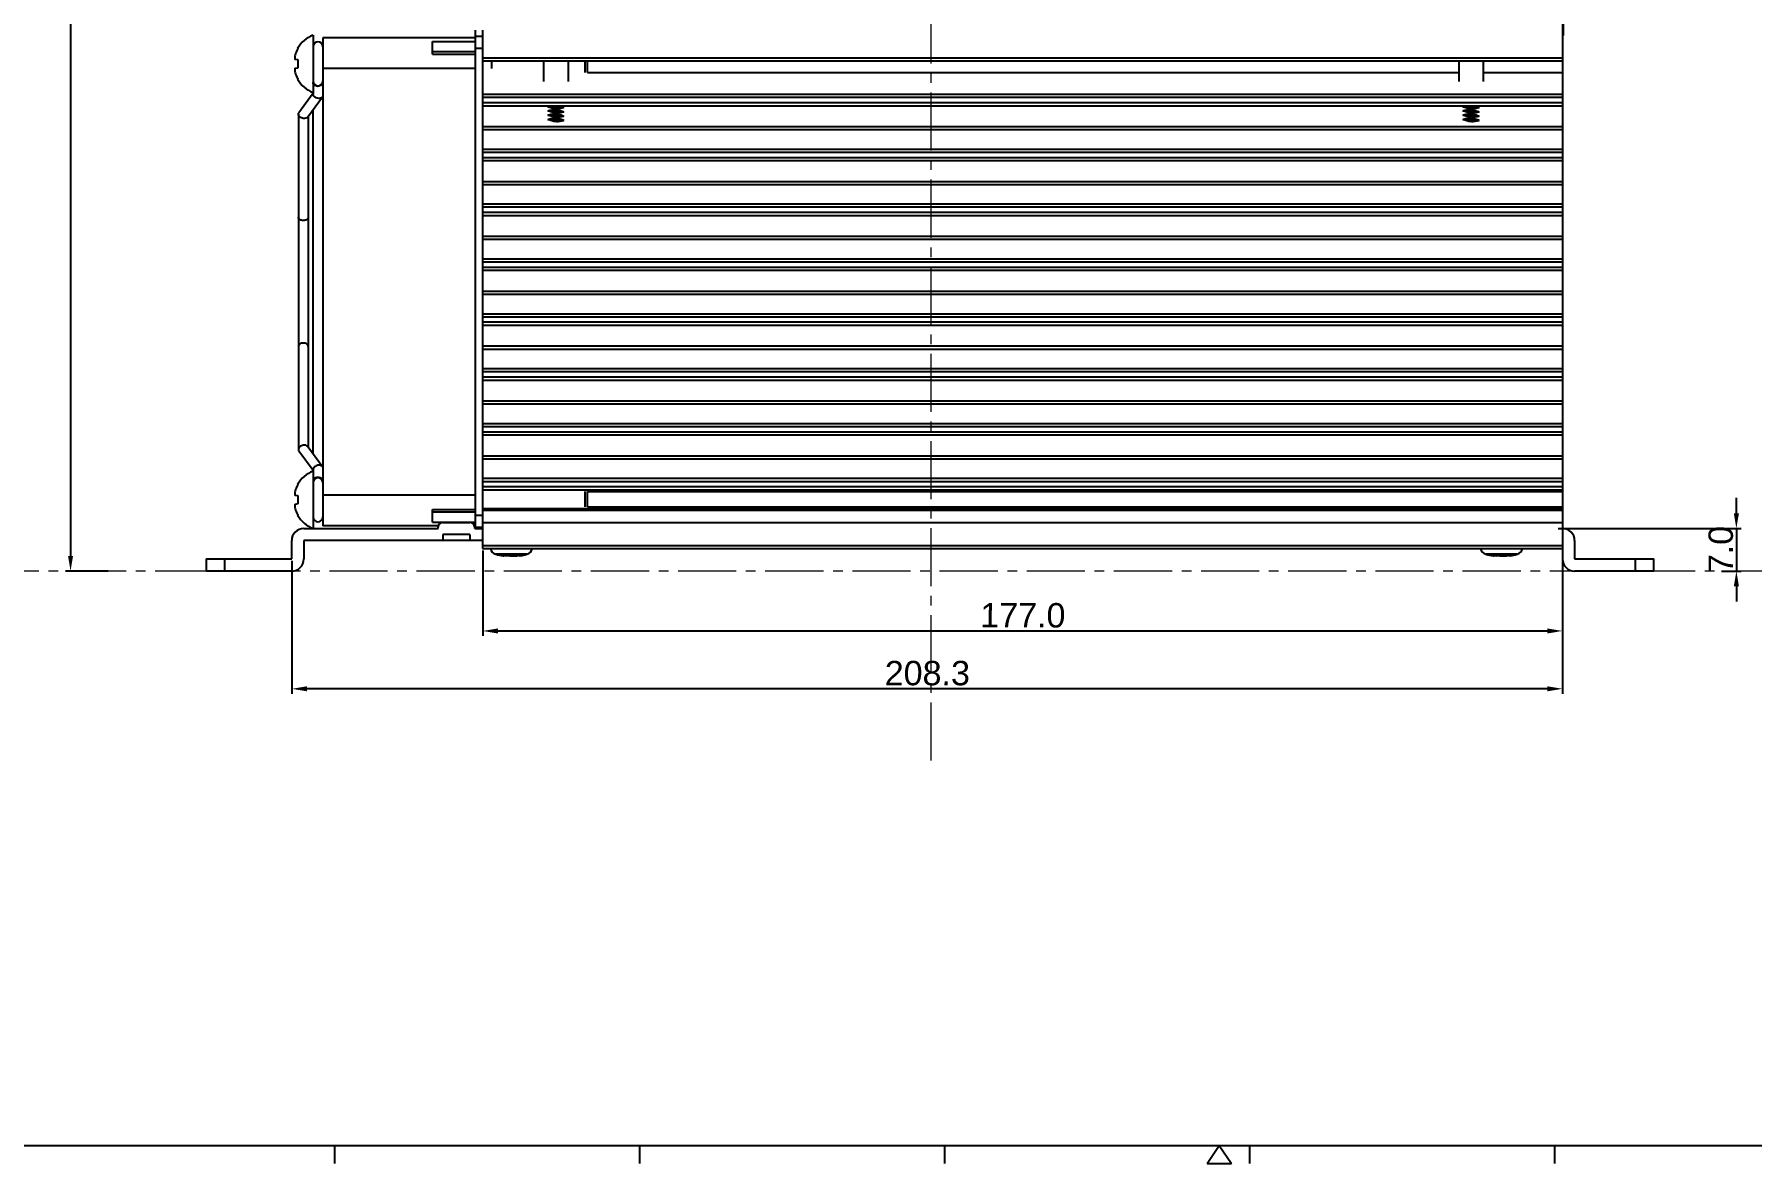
# Model space of a CAD drawing. Header units: millimetres. Extents: x -1493 to -686, y 1310 to 1867.
# Drawn here: x -1288.3 to -1006.8, y 1310.4 to 1495.6 of the extents above; entities that cross this region are included whole.
import ezdxf

# ---------------------------------------------------------------- set-up
doc = ezdxf.new("R2010")
doc.units = ezdxf.units.MM
doc.header["$PDMODE"] = 3
doc.header["$PDSIZE"] = 1.5
doc.linetypes.add('CENTER', pattern=[17.8, 10.75, -2.35, 2.35, -2.35])
doc.linetypes.add('CENTER2', pattern=[28.575, 19.05, -3.175, 3.175, -3.175])
doc.layers.get('0').update_dxf_attribs({"linetype": 'CONTINUOUS'})
doc.layers.get('Defpoints').update_dxf_attribs({"linetype": 'CONTINUOUS'})
doc.layers.add('3', color=112, linetype='CENTER', lineweight=15)
doc.layers.add('Dim', color=1, linetype='CONTINUOUS')
doc.styles.add('OMI-1', font='arial.ttf', dxfattribs={"oblique": 1})
doc.dimstyles.new('1', dxfattribs={"dimtxt": 4, "dimasz": 2.5, "dimexe": 0.8, "dimexo": 0.3, "dimgap": 0.5, "dimtad": 1, "dimtoh": 1, "dimdec": 1, "dimzin": 0, "dimdsep": 46, "dimtxsty": 'OMI-1', "dimcen": 0, "dimclrd": 256, "dimclre": 256, "dimclrt": 256, "dimadec": 0, "dimazin": 0, "dimtfac": 0.8, "dimtdec": 1, "dimtix": 1, "dimtmove": 0, "dimatfit": 3, "dimfxl": 1, "dimtolj": 1, "dimtzin": 0, "dimarcsym": 0})

# ---------------------------------------------------------------- blocks, each defined once
blk = doc.blocks.new('*D30')
at = {"layer": 'Defpoints', "color": 0, "transparency": 16777216}
for p in [(-1037.78, 1411.25), (-1246.06, 1409.55), (-1246.06, 1388.25)]:
    blk.add_point(p, dxfattribs=at)
at = {"layer": 'Dim', "lineweight": -2, "transparency": 16777216}
for p, q in [((-1037.78, 1410.95), (-1037.78, 1387.45)), ((-1246.06, 1409.25), (-1246.06, 1387.45)), ((-1040.28, 1388.25), (-1243.56, 1388.25))]:
    blk.add_line(p, q, dxfattribs=at)
at = {"layer": 'Dim', "transparency": 16777216}
for points in [[(-1243.56, 1388.67), (-1243.56, 1387.83), (-1246.06, 1388.25)], [(-1040.28, 1387.83), (-1040.28, 1388.67), (-1037.78, 1388.25)]]:
    blk.add_solid(points, dxfattribs=at)
at = {"layer": 'Dim', "transparency": 16777216, "insert": (-1141.92, 1390.8), "char_height": 4, "attachment_point": 5, "style": 'OMI-1'}
blk.add_mtext('\\A1;208.3', dxfattribs=at)
blk = doc.blocks.new('*D36')
at = {"layer": 'Defpoints', "color": 0, "transparency": 16777216}
for p in [(-1230.79, 1609.25), (-1282.33, 1407.55), (-1275.85, 1407.55)]:
    blk.add_point(p, dxfattribs=at)
at = {"layer": 'Dim', "lineweight": -2, "transparency": 16777216}
for p, q in [((-1231.09, 1609.25), (-1283.13, 1609.25)), ((-1282.33, 1606.75), (-1282.33, 1410.05)), ((-1276.15, 1407.55), (-1283.13, 1407.55))]:
    blk.add_line(p, q, dxfattribs=at)
at = {"layer": 'Dim', "transparency": 16777216}
for points in [[(-1281.91, 1606.75), (-1282.74, 1606.75), (-1282.33, 1609.25)], [(-1282.74, 1410.05), (-1281.91, 1410.05), (-1282.33, 1407.55)]]:
    blk.add_solid(points, dxfattribs=at)
at = {"layer": 'Dim', "transparency": 16777216, "insert": (-1284.87, 1508.4), "char_height": 4, "attachment_point": 5, "rotation": 90, "style": 'OMI-1'}
blk.add_mtext('\\A1;201.7', dxfattribs=at)
blk = doc.blocks.new('*D43')
at = {"layer": 'Defpoints', "color": 0, "transparency": 16777216}
for p in [(-1214.76, 1411.25), (-1037.78, 1411.25), (-1037.78, 1397.74)]:
    blk.add_point(p, dxfattribs=at)
at = {"layer": 'Dim', "lineweight": -2, "transparency": 16777216}
for p, q in [((-1214.76, 1410.95), (-1214.76, 1396.94)), ((-1037.78, 1410.95), (-1037.78, 1396.94)), ((-1212.26, 1397.74), (-1040.28, 1397.74))]:
    blk.add_line(p, q, dxfattribs=at)
at = {"layer": 'Dim', "transparency": 16777216}
for points in [[(-1212.26, 1398.15), (-1212.26, 1397.32), (-1214.76, 1397.74)], [(-1040.28, 1397.32), (-1040.28, 1398.15), (-1037.78, 1397.74)]]:
    blk.add_solid(points, dxfattribs=at)
at = {"layer": 'Dim', "transparency": 16777216, "insert": (-1126.27, 1400.28), "char_height": 4, "attachment_point": 5, "style": 'OMI-1'}
blk.add_mtext('\\A1;177.0', dxfattribs=at)
blk = doc.blocks.new('*D44')
at = {"layer": 'Defpoints', "color": 0, "transparency": 16777216}
for p in [(-1038.76, 1414.55), (-1012.01, 1407.55), (-1009.27, 1407.55)]:
    blk.add_point(p, dxfattribs=at)
at = {"layer": 'Dim', "lineweight": -2, "transparency": 16777216}
for p, q in [((-1009.27, 1417.05), (-1009.27, 1419.55)), ((-1038.46, 1414.55), (-1008.47, 1414.55)), ((-1009.27, 1414.55), (-1009.27, 1407.55)), ((-1011.71, 1407.55), (-1008.47, 1407.55)), ((-1009.27, 1405.05), (-1009.27, 1402.55))]:
    blk.add_line(p, q, dxfattribs=at)
at = {"layer": 'Dim', "transparency": 16777216}
for points in [[(-1009.69, 1417.05), (-1008.85, 1417.05), (-1009.27, 1414.55)], [(-1008.85, 1405.05), (-1009.69, 1405.05), (-1009.27, 1407.55)]]:
    blk.add_solid(points, dxfattribs=at)
at = {"layer": 'Dim', "transparency": 16777216, "insert": (-1011.81, 1411.05), "char_height": 4, "attachment_point": 5, "rotation": 90, "style": 'OMI-1'}
blk.add_mtext('\\A1;7.0', dxfattribs=at)

msp = doc.modelspace()

# ---------------------------------------------------------------- linework, layer by layer
at = {"color": 7, "linetype": 'Continuous'}
for p, q in [((-1037.78, 1580.25), (-1037.78, 1491.25)), ((-1037.68, 1500), (-1037.68, 1495.4)), ((-1242.58, 1495.45), (-1242.58, 1485.79)), ((-1215.98, 1495), (-1240.98, 1495)), ((-1240.98, 1495), (-1240.98, 1415)), ((-1215.98, 1496.25), (-1215.98, 1414.75)), ((-1214.78, 1495.25), (-1215.98, 1495.25)), ((-1214.78, 1496.25), (-1214.78, 1411.25)), ((-1037.78, 1495.4), (-1037.68, 1495.4)), ((-1245.1, 1493.27), (-1245.1, 1493.17)), ((-1222.98, 1494.43), (-1215.98, 1494.43)), ((-1222.98, 1492.32), (-1222.98, 1494.43)), ((-1222.98, 1492.75), (-1215.98, 1492.75)), ((-1222.98, 1492.32), (-1215.98, 1492.32)), ((-1214.78, 1493.25), (-1215.98, 1493.25)), ((-1245.52, 1491.5), (-1245.1, 1491.43)), ((-1245.1, 1490.06), (-1245.52, 1489.99)), ((-1245.1, 1491.43), (-1245.1, 1490.06)), ((-1215.98, 1490), (-1240.98, 1490)), ((-1214.78, 1491.75), (-1037.78, 1491.75)), ((-1214.78, 1491.25), (-1037.78, 1491.25)), ((-1213.28, 1490), (-1213.28, 1491.25)), ((-1204.78, 1491.25), (-1204.78, 1487.85)), ((-1200.78, 1491.25), (-1200.78, 1487.85)), ((-1197.98, 1489.33), (-1197.98, 1491.25)), ((-1197.58, 1489.33), (-1197.58, 1491.25)), ((-1197.58, 1489.33), (-1054.78, 1489.33)), ((-1197.58, 1489.3), (-1054.78, 1489.3)), ((-1054.78, 1491.25), (-1054.78, 1487.85)), ((-1050.78, 1491.25), (-1050.78, 1487.85)), ((-1050.78, 1489.33), (-1037.78, 1489.33)), ((-1050.78, 1489.3), (-1037.78, 1489.3)), ((-1037.78, 1491.24), (-1037.78, 1420.88)), ((-1245.1, 1488.32), (-1245.1, 1488.23)), ((-1242.58, 1485.92), (-1244.9, 1482.73)), ((-1241.05, 1485.3), (-1243.45, 1482)), ((-1214.78, 1485.77), (-1037.78, 1485.77)), ((-1214.78, 1485.27), (-1037.78, 1485.27)), ((-1214.78, 1484.41), (-1037.78, 1484.41)), ((-1214.78, 1483.88), (-1037.78, 1483.88)), ((-1244.98, 1482.5), (-1244.98, 1427.49)), ((-1243.38, 1482.1), (-1243.38, 1427.89)), ((-1242.58, 1426.79), (-1242.58, 1483.2)), ((-1214.78, 1480.47), (-1037.78, 1480.47)), ((-1214.78, 1479.97), (-1037.78, 1479.97)), ((-1214.78, 1476.77), (-1037.78, 1476.77)), ((-1214.78, 1476.27), (-1037.78, 1476.27)), ((-1214.78, 1475.41), (-1037.78, 1475.41)), ((-1214.78, 1474.88), (-1037.78, 1474.88)), ((-1214.78, 1471.47), (-1037.78, 1471.47)), ((-1214.78, 1470.97), (-1037.78, 1470.97)), ((-1214.78, 1467.77), (-1037.78, 1467.77)), ((-1214.78, 1467.27), (-1037.78, 1467.27)), ((-1214.78, 1466.41), (-1037.78, 1466.41)), ((-1214.78, 1465.88), (-1037.78, 1465.88)), ((-1214.78, 1462.47), (-1037.78, 1462.47)), ((-1214.78, 1461.97), (-1037.78, 1461.97)), ((-1214.78, 1458.77), (-1037.78, 1458.77)), ((-1214.78, 1458.27), (-1037.78, 1458.27)), ((-1214.78, 1457.41), (-1037.78, 1457.41)), ((-1214.78, 1456.88), (-1037.78, 1456.88)), ((-1214.78, 1453.47), (-1037.78, 1453.47)), ((-1214.78, 1452.97), (-1037.78, 1452.97)), ((-1214.78, 1449.77), (-1037.78, 1449.77)), ((-1214.78, 1449.27), (-1037.78, 1449.27)), ((-1214.78, 1448.41), (-1037.78, 1448.41)), ((-1214.78, 1447.88), (-1037.78, 1447.88)), ((-1214.78, 1444.47), (-1037.78, 1444.47)), ((-1214.78, 1443.97), (-1037.78, 1443.97)), ((-1214.78, 1440.77), (-1037.78, 1440.77)), ((-1214.78, 1440.27), (-1037.78, 1440.27)), ((-1214.78, 1439.41), (-1037.78, 1439.41)), ((-1214.78, 1438.88), (-1037.78, 1438.88)), ((-1214.78, 1435.47), (-1037.78, 1435.47)), ((-1214.78, 1434.97), (-1037.78, 1434.97)), ((-1214.78, 1431.77), (-1037.78, 1431.77)), ((-1214.78, 1431.27), (-1037.78, 1431.27)), ((-1214.78, 1430.41), (-1037.78, 1430.41)), ((-1244.9, 1427.27), (-1242.58, 1424.08)), ((-1243.45, 1427.99), (-1241.05, 1424.7)), ((-1214.78, 1429.88), (-1037.78, 1429.88)), ((-1214.78, 1426.47), (-1037.78, 1426.47)), ((-1214.78, 1425.97), (-1037.78, 1425.97)), ((-1245.1, 1421.77), (-1245.1, 1421.67)), ((-1242.58, 1424.2), (-1242.58, 1414.55)), ((-1214.78, 1422.77), (-1037.78, 1422.77)), ((-1214.78, 1422.27), (-1037.78, 1422.27)), ((-1245.52, 1420), (-1245.1, 1419.93)), ((-1245.1, 1419.93), (-1245.1, 1418.56)), ((-1215.98, 1420), (-1240.98, 1420)), ((-1214.78, 1421.41), (-1037.78, 1421.41)), ((-1214.78, 1420.88), (-1037.78, 1420.88)), ((-1197.98, 1418.09), (-1197.98, 1420.62)), ((-1197.58, 1420.62), (-1037.78, 1420.62)), ((-1197.58, 1418.09), (-1197.58, 1420.62)), ((-1037.78, 1420.88), (-1037.78, 1420.62)), ((-1037.78, 1420.62), (-1037.78, 1409.55)), ((-1245.1, 1418.56), (-1245.52, 1418.49)), ((-1245.1, 1416.82), (-1245.1, 1416.73)), ((-1222.98, 1417.68), (-1215.98, 1417.68)), ((-1222.98, 1415.57), (-1222.98, 1417.68)), ((-1222.98, 1417.25), (-1215.98, 1417.25)), ((-1215.98, 1416.75), (-1214.78, 1416.75)), ((-1214.78, 1417.83), (-1037.78, 1417.83)), ((-1214.78, 1417.55), (-1037.78, 1417.55)), ((-1197.58, 1418.09), (-1037.78, 1418.09)), ((-1244.08, 1414.55), (-1222.08, 1414.55)), ((-1222.04, 1415), (-1240.98, 1415)), ((-1222.98, 1415.57), (-1215.98, 1415.57)), ((-1222.08, 1414.55), (-1222.08, 1414.75)), ((-1221.28, 1415.55), (-1216.88, 1415.55)), ((-1216.88, 1413.55), (-1221.28, 1413.55)), ((-1221.28, 1413.55), (-1221.28, 1412.55)), ((-1216.88, 1413.55), (-1216.88, 1412.55)), ((-1215.98, 1415), (-1216.12, 1415)), ((-1216.08, 1414.55), (-1216.08, 1414.75)), ((-1216.08, 1414.55), (-1214.78, 1414.55)), ((-1215.98, 1414.75), (-1214.78, 1414.75)), ((-1214.78, 1415.55), (-1037.78, 1415.55)), ((-1246.08, 1409.55), (-1246.08, 1412.55)), ((-1214.78, 1412.55), (-1244.08, 1412.55)), ((-1244.08, 1412.55), (-1244.08, 1409.55)), ((-1214.78, 1411.75), (-1037.78, 1411.75)), ((-1214.78, 1411.25), (-1037.78, 1411.25)), ((-1207.52, 1410.31), (-1212.63, 1410.31)), ((-1045.23, 1410.31), (-1050.33, 1410.31)), ((-1035.78, 1412.55), (-1035.78, 1409.55)), ((-1260.08, 1409.55), (-1246.08, 1409.55)), ((-1260.08, 1409.55), (-1260.08, 1407.55)), ((-1246.08, 1407.55), (-1260.08, 1407.55)), ((-1257.08, 1409.55), (-1257.08, 1407.55)), ((-1211.91, 1410.29), (-1210.84, 1410.29)), ((-1211.38, 1410.29), (-1211.41, 1410.08)), ((-1211.3, 1410.04), (-1211.25, 1410.29)), ((-1210.92, 1410.29), (-1210.9, 1410.08)), ((-1208.85, 1410.04), (-1208.88, 1410.16)), ((-1208.85, 1410.04), (-1208.88, 1410.16)), ((-1208.54, 1410.25), (-1208.52, 1410.08)), ((-1208.41, 1410.29), (-1207.72, 1410.29)), ((-1049.61, 1410.29), (-1048.54, 1410.29)), ((-1049.08, 1410.29), (-1049.11, 1410.08)), ((-1049, 1410.04), (-1048.95, 1410.29)), ((-1048.62, 1410.29), (-1048.6, 1410.08)), ((-1046.56, 1410.04), (-1046.58, 1410.16)), ((-1046.24, 1410.25), (-1046.22, 1410.08)), ((-1046.11, 1410.29), (-1045.42, 1410.29)), ((-1035.78, 1409.55), (-1022.78, 1409.55)), ((-1022.78, 1407.55), (-1035.78, 1407.55)), ((-1025.78, 1407.55), (-1025.78, 1409.55)), ((-1022.78, 1407.55), (-1022.78, 1409.55))]:
    msp.add_line(p, q, dxfattribs=at)
for p, q in [((-1489.03, 1313.38), (-689.03, 1313.38)), ((-1239.03, 1310.38), (-1239.03, 1313.38)), ((-1189.03, 1310.38), (-1189.03, 1313.38)), ((-1139.03, 1310.38), (-1139.03, 1313.38)), ((-1096.03, 1310.38), (-1094.03, 1313.38)), ((-1094.03, 1313.38), (-1092.03, 1310.38)), ((-1089.03, 1310.38), (-1089.03, 1313.38)), ((-1039.03, 1310.38), (-1039.03, 1313.38)), ((-1096.03, 1310.38), (-1092.03, 1310.38))]:
    msp.add_line(p, q)
for centre, radius, start, end in [((-1240.73, 1490.75), 5.05, 111.5019, 150.0855), ((-1240.62, 1490.75), 5.1, 151.6885, 163.9775), ((-1241.78, 1493.55), 0.8, 0, 180), ((-1240.62, 1490.74), 5.1, 196.0225, 208.3115), ((-1240.73, 1490.75), 5.05, 209.9145, 248.4981), ((-1241.78, 1487.95), 0.8, 180, 0), ((-1241.78, 1488.17), 1.08, 255.6684, 262.9658), ((-1241.78, 1488.22), 1.12, 262.9137, 269.9923), ((-1201.43, 1487.93), 0.699, 35.7168, 38.0006), ((-1051.43, 1487.93), 0.699, 35.7168, 38.0006), ((-1240.62, 1419.25), 5.1, 151.6885, 163.9775), ((-1240.73, 1419.25), 5.05, 111.5019, 150.0855), ((-1241.78, 1422.05), 0.8, 0, 180), ((-1241.78, 1421.82), 1.08, 97.0342, 104.3316), ((-1241.78, 1421.78), 1.12, 90.0077, 97.0863), ((-1240.62, 1419.24), 5.1, 196.0225, 208.3115), ((-1240.73, 1419.25), 5.05, 209.9145, 248.4981), ((-1241.78, 1416.45), 0.8, 180, 0), ((-1244.08, 1412.55), 2, 90, 180), ((-1221.28, 1414.75), 0.8, 90, 180), ((-1216.88, 1414.75), 0.8, 0, 90), ((-1037.78, 1412.55), 2, 0, 90), ((-1212.26, 1411.57), 1.31, 194.2511, 253.9084), ((-1212.26, 1411.57), 1.31, 194.2511, 253.9084), ((-1210.08, 1419.15), 9.2, 253.9084, 261.5478), ((-1210.07, 1419.15), 9.2, 253.9084, 261.5478), ((-1210.07, 1419.15), 9.2, 278.4522, 286.0916), ((-1207.89, 1411.57), 1.31, 286.0916, 345.7489), ((-1049.96, 1411.57), 1.31, 194.2511, 253.9084), ((-1047.78, 1419.15), 9.2, 253.9084, 261.5478), ((-1047.78, 1419.15), 9.2, 278.4522, 286.0916), ((-1045.59, 1411.57), 1.31, 286.0916, 345.7489), ((-1246.08, 1409.55), 2, 270, 0), ((-1209.65, 1417.03), 7.06, 256.6684, 259.7867), ((-1210.52, 1417.12), 7.15, 280.2259, 287.1432), ((-1209.67, 1416.25), 6.28, 280.5579, 288.094), ((-1047.35, 1417.03), 7.06, 256.6684, 259.7867), ((-1048.22, 1417.12), 7.15, 280.2259, 287.1432), ((-1047.37, 1416.25), 6.28, 280.5579, 288.094), ((-1035.78, 1409.55), 2, 180, 270)]:
    msp.add_arc(centre, radius, start, end, dxfattribs=at)
for points, knots in [([(-1245.52, 1492.16), (-1245.54, 1492.08), (-1245.57, 1491.96), (-1245.59, 1491.81), (-1245.59, 1491.71), (-1245.59, 1491.63), (-1245.58, 1491.57), (-1245.55, 1491.52), (-1245.53, 1491.51), (-1245.52, 1491.5)], [0, 0, 0, 0, 0.361416, 0.524671, 0.668214, 0.787316, 0.879666, 0.947247, 1, 1, 1, 1]), ([(-1245.52, 1489.99), (-1245.53, 1489.99), (-1245.55, 1489.97), (-1245.58, 1489.93), (-1245.59, 1489.87), (-1245.59, 1489.78), (-1245.59, 1489.68), (-1245.57, 1489.53), (-1245.54, 1489.41), (-1245.52, 1489.33)], [0, 0, 0, 0, 0.05272, 0.12024, 0.21252, 0.33157, 0.475116, 0.638432, 1, 1, 1, 1]), ([(-1242.05, 1487.13), (-1242.12, 1487.15), (-1242.26, 1487.2), (-1242.43, 1487.32), (-1242.55, 1487.48), (-1242.58, 1487.6), (-1242.58, 1487.66)], [0, 0, 0, 0, 0.286014, 0.547404, 0.782531, 1, 1, 1, 1]), ([(-1240.98, 1487.66), (-1240.98, 1487.6), (-1241, 1487.48), (-1241.12, 1487.32), (-1241.29, 1487.2), (-1241.43, 1487.15), (-1241.5, 1487.13)], [0, 0, 0, 0, 0.217469, 0.452596, 0.713986, 1, 1, 1, 1]), ([(-1241.78, 1485.09), (-1241.88, 1485.11), (-1242.08, 1485.17), (-1242.34, 1485.33), (-1242.52, 1485.54), (-1242.58, 1485.71), (-1242.58, 1485.79)], [0, 0, 0, 0, 0.277981, 0.547755, 0.790854, 1, 1, 1, 1]), ([(-1241.05, 1485.3), (-1241.12, 1485.2), (-1241.37, 1485.06), (-1241.64, 1485.07), (-1241.78, 1485.09)], [0, 0, 0, 0, 0.451221, 1, 1, 1, 1]), ([(-1201.45, 1483.57), (-1201.67, 1483.49), (-1202.11, 1483.37), (-1202.8, 1483.33), (-1203.47, 1483.48), (-1203.89, 1483.64), (-1204.1, 1483.73)], [0, 0, 0, 0, 0.250085, 0.499836, 0.749779, 1, 1, 1, 1]), ([(-1204.1, 1483.73), (-1203.89, 1483.71), (-1203.01, 1483.66), (-1202.13, 1483.62), (-1201.45, 1483.57)], [0, 0, 0, 0, 0.23283, 1, 1, 1, 1]), ([(-1051.45, 1483.57), (-1051.67, 1483.49), (-1052.11, 1483.37), (-1052.8, 1483.33), (-1053.47, 1483.48), (-1053.89, 1483.64), (-1054.1, 1483.73)], [0, 0, 0, 0, 0.250085, 0.499836, 0.749779, 1, 1, 1, 1]), ([(-1054.1, 1483.73), (-1053.89, 1483.71), (-1053.01, 1483.66), (-1052.13, 1483.62), (-1051.45, 1483.57)], [0, 0, 0, 0, 0.23283, 1, 1, 1, 1]), ([(-1244.98, 1482.5), (-1244.98, 1482.52), (-1244.97, 1482.6), (-1244.94, 1482.68), (-1244.9, 1482.73)], [0, 0, 0, 0, 0.253725, 1, 1, 1, 1]), ([(-1244.18, 1481.8), (-1244.28, 1481.82), (-1244.48, 1481.88), (-1244.74, 1482.04), (-1244.92, 1482.25), (-1244.98, 1482.42), (-1244.98, 1482.5)], [0, 0, 0, 0, 0.277981, 0.547755, 0.790854, 1, 1, 1, 1]), ([(-1243.45, 1482), (-1243.52, 1481.91), (-1243.77, 1481.77), (-1244.04, 1481.78), (-1244.18, 1481.8)], [0, 0, 0, 0, 0.451221, 1, 1, 1, 1]), ([(-1204.1, 1483.03), (-1203.88, 1483.1), (-1203.45, 1483.23), (-1202.76, 1483.27), (-1202.09, 1483.12), (-1201.66, 1482.96), (-1201.45, 1482.87)], [0, 0, 0, 0, 0.250092, 0.499907, 0.749843, 1, 1, 1, 1]), ([(-1201.45, 1482.87), (-1201.67, 1482.79), (-1202.11, 1482.67), (-1202.8, 1482.63), (-1203.47, 1482.78), (-1203.89, 1482.94), (-1204.1, 1483.03)], [0, 0, 0, 0, 0.250091, 0.499882, 0.749821, 1, 1, 1, 1]), ([(-1204.1, 1483.03), (-1203.89, 1483.01), (-1203.01, 1482.96), (-1202.13, 1482.92), (-1201.45, 1482.87)], [0, 0, 0, 0, 0.23283, 1, 1, 1, 1]), ([(-1204.1, 1482.33), (-1203.88, 1482.4), (-1203.45, 1482.53), (-1202.76, 1482.57), (-1202.09, 1482.42), (-1201.66, 1482.26), (-1201.45, 1482.17)], [0, 0, 0, 0, 0.250088, 0.499829, 0.749769, 1, 1, 1, 1]), ([(-1201.45, 1482.17), (-1201.67, 1482.09), (-1202.11, 1481.97), (-1202.8, 1481.93), (-1203.47, 1482.08), (-1203.89, 1482.24), (-1204.1, 1482.33)], [0, 0, 0, 0, 0.250111, 0.499891, 0.749801, 1, 1, 1, 1]), ([(-1204.1, 1482.33), (-1203.89, 1482.31), (-1203.01, 1482.26), (-1202.13, 1482.22), (-1201.45, 1482.17)], [0, 0, 0, 0, 0.23283, 1, 1, 1, 1]), ([(-1204.1, 1481.63), (-1203.88, 1481.7), (-1203.45, 1481.83), (-1202.76, 1481.87), (-1202.09, 1481.72), (-1201.66, 1481.56), (-1201.45, 1481.47)], [0, 0, 0, 0, 0.250115, 0.499885, 0.749793, 1, 1, 1, 1]), ([(-1201.45, 1481.47), (-1201.67, 1481.39), (-1202.11, 1481.27), (-1202.8, 1481.23), (-1203.47, 1481.38), (-1203.89, 1481.54), (-1204.1, 1481.63)], [0, 0, 0, 0, 0.250102, 0.499864, 0.749787, 1, 1, 1, 1]), ([(-1204.1, 1481.63), (-1203.89, 1481.61), (-1203.01, 1481.56), (-1202.13, 1481.52), (-1201.45, 1481.47)], [0, 0, 0, 0, 0.23283, 1, 1, 1, 1]), ([(-1054.1, 1483.03), (-1053.88, 1483.1), (-1053.45, 1483.23), (-1052.76, 1483.27), (-1052.09, 1483.12), (-1051.66, 1482.96), (-1051.45, 1482.87)], [0, 0, 0, 0, 0.250092, 0.499907, 0.749843, 1, 1, 1, 1]), ([(-1051.45, 1482.87), (-1051.67, 1482.79), (-1052.11, 1482.67), (-1052.8, 1482.63), (-1053.47, 1482.78), (-1053.89, 1482.94), (-1054.1, 1483.03)], [0, 0, 0, 0, 0.250091, 0.499882, 0.749821, 1, 1, 1, 1]), ([(-1054.1, 1483.03), (-1053.89, 1483.01), (-1053.01, 1482.96), (-1052.13, 1482.92), (-1051.45, 1482.87)], [0, 0, 0, 0, 0.23283, 1, 1, 1, 1]), ([(-1054.1, 1482.33), (-1053.88, 1482.4), (-1053.45, 1482.53), (-1052.76, 1482.57), (-1052.09, 1482.42), (-1051.66, 1482.26), (-1051.45, 1482.17)], [0, 0, 0, 0, 0.250088, 0.499829, 0.749769, 1, 1, 1, 1]), ([(-1051.45, 1482.17), (-1051.67, 1482.09), (-1052.11, 1481.97), (-1052.8, 1481.93), (-1053.47, 1482.08), (-1053.89, 1482.24), (-1054.1, 1482.33)], [0, 0, 0, 0, 0.250111, 0.499891, 0.749801, 1, 1, 1, 1]), ([(-1054.1, 1482.33), (-1053.89, 1482.31), (-1053.01, 1482.26), (-1052.13, 1482.22), (-1051.45, 1482.17)], [0, 0, 0, 0, 0.23283, 1, 1, 1, 1]), ([(-1054.1, 1481.63), (-1053.88, 1481.7), (-1053.45, 1481.83), (-1052.76, 1481.87), (-1052.09, 1481.72), (-1051.66, 1481.56), (-1051.45, 1481.47)], [0, 0, 0, 0, 0.250115, 0.499885, 0.749793, 1, 1, 1, 1]), ([(-1051.45, 1481.47), (-1051.67, 1481.39), (-1052.11, 1481.27), (-1052.8, 1481.23), (-1053.47, 1481.38), (-1053.89, 1481.54), (-1054.1, 1481.63)], [0, 0, 0, 0, 0.250102, 0.499864, 0.749787, 1, 1, 1, 1]), ([(-1054.1, 1481.63), (-1053.89, 1481.61), (-1053.01, 1481.56), (-1052.13, 1481.52), (-1051.45, 1481.47)], [0, 0, 0, 0, 0.23283, 1, 1, 1, 1]), ([(-1244.18, 1465.04), (-1244.28, 1465.04), (-1244.48, 1465.07), (-1244.74, 1465.18), (-1244.93, 1465.37), (-1244.98, 1465.53), (-1244.98, 1465.6)], [0, 0, 0, 0, 0.288005, 0.555336, 0.790534, 1, 1, 1, 1]), ([(-1243.38, 1465.6), (-1243.38, 1465.53), (-1243.43, 1465.37), (-1243.61, 1465.18), (-1243.87, 1465.07), (-1244.07, 1465.04), (-1244.18, 1465.04)], [0, 0, 0, 0, 0.209466, 0.444664, 0.711995, 1, 1, 1, 1]), ([(-1244.18, 1444.96), (-1244.28, 1444.96), (-1244.48, 1444.93), (-1244.74, 1444.81), (-1244.93, 1444.63), (-1244.98, 1444.47), (-1244.98, 1444.39)], [0, 0, 0, 0, 0.288005, 0.555336, 0.790534, 1, 1, 1, 1]), ([(-1243.38, 1444.39), (-1243.38, 1444.47), (-1243.43, 1444.63), (-1243.61, 1444.81), (-1243.87, 1444.93), (-1244.07, 1444.96), (-1244.18, 1444.96)], [0, 0, 0, 0, 0.209466, 0.444664, 0.711995, 1, 1, 1, 1]), ([(-1244.18, 1428.2), (-1244.28, 1428.18), (-1244.48, 1428.11), (-1244.74, 1427.95), (-1244.92, 1427.74), (-1244.98, 1427.57), (-1244.98, 1427.49)], [0, 0, 0, 0, 0.277981, 0.547755, 0.790854, 1, 1, 1, 1]), ([(-1244.98, 1427.49), (-1244.98, 1427.47), (-1244.97, 1427.39), (-1244.94, 1427.32), (-1244.9, 1427.27)], [0, 0, 0, 0, 0.253725, 1, 1, 1, 1]), ([(-1243.45, 1427.99), (-1243.52, 1428.09), (-1243.77, 1428.22), (-1244.04, 1428.22), (-1244.18, 1428.2)], [0, 0, 0, 0, 0.451221, 1, 1, 1, 1]), ([(-1241.78, 1424.9), (-1241.88, 1424.89), (-1242.08, 1424.82), (-1242.34, 1424.66), (-1242.52, 1424.45), (-1242.58, 1424.28), (-1242.58, 1424.2)], [0, 0, 0, 0, 0.277981, 0.547755, 0.790854, 1, 1, 1, 1]), ([(-1241.05, 1424.7), (-1241.12, 1424.79), (-1241.37, 1424.93), (-1241.64, 1424.93), (-1241.78, 1424.9)], [0, 0, 0, 0, 0.451221, 1, 1, 1, 1]), ([(-1242.05, 1422.86), (-1242.12, 1422.85), (-1242.26, 1422.79), (-1242.43, 1422.67), (-1242.55, 1422.51), (-1242.58, 1422.39), (-1242.58, 1422.33)], [0, 0, 0, 0, 0.286014, 0.547404, 0.782531, 1, 1, 1, 1]), ([(-1240.98, 1422.33), (-1240.98, 1422.39), (-1241, 1422.51), (-1241.12, 1422.67), (-1241.29, 1422.79), (-1241.43, 1422.85), (-1241.5, 1422.86)], [0, 0, 0, 0, 0.217469, 0.452596, 0.713986, 1, 1, 1, 1]), ([(-1245.52, 1420.66), (-1245.54, 1420.58), (-1245.57, 1420.46), (-1245.59, 1420.31), (-1245.59, 1420.21), (-1245.59, 1420.13), (-1245.58, 1420.07), (-1245.55, 1420.02), (-1245.53, 1420.01), (-1245.52, 1420)], [0, 0, 0, 0, 0.361416, 0.524671, 0.668214, 0.787316, 0.879666, 0.947247, 1, 1, 1, 1]), ([(-1245.52, 1418.49), (-1245.53, 1418.49), (-1245.55, 1418.47), (-1245.58, 1418.43), (-1245.59, 1418.37), (-1245.59, 1418.28), (-1245.59, 1418.18), (-1245.57, 1418.03), (-1245.54, 1417.91), (-1245.52, 1417.83)], [0, 0, 0, 0, 0.05272, 0.12024, 0.21252, 0.33157, 0.475116, 0.638432, 1, 1, 1, 1]), ([(-1211.41, 1410.08), (-1211.45, 1410.09), (-1211.62, 1410.15), (-1211.79, 1410.22), (-1211.91, 1410.29)], [0, 0, 0, 0, 0.247945, 1, 1, 1, 1]), ([(-1211.43, 1410.05), (-1211.41, 1410.04), (-1211.38, 1410.04), (-1211.34, 1410.04), (-1211.32, 1410.03), (-1211.31, 1410.04), (-1211.3, 1410.04), (-1211.3, 1410.04), (-1211.3, 1410.04)], [0, 0, 0, 0, 0.423467, 0.733914, 0.844598, 0.92499, 0.975501, 1, 1, 1, 1]), ([(-1211.3, 1410.04), (-1211.3, 1410.04), (-1211.3, 1410.04), (-1211.3, 1410.05), (-1211.31, 1410.05), (-1211.33, 1410.06), (-1211.36, 1410.07), (-1211.39, 1410.08), (-1211.41, 1410.08)], [0, 0, 0, 0, 0.026115, 0.077986, 0.159243, 0.270213, 0.579555, 1, 1, 1, 1]), ([(-1210.07, 1410.05), (-1210.14, 1410.04), (-1210.28, 1410.03), (-1210.49, 1410.04), (-1210.69, 1410.05), (-1210.83, 1410.07), (-1210.9, 1410.08)], [0, 0, 0, 0, 0.236713, 0.496226, 0.757543, 1, 1, 1, 1]), ([(-1210.84, 1410.29), (-1210.79, 1410.26), (-1210.61, 1410.19), (-1210.42, 1410.12), (-1210.28, 1410.08)], [0, 0, 0, 0, 0.256342, 1, 1, 1, 1]), ([(-1210.28, 1410.08), (-1210.25, 1410.07), (-1210.18, 1410.06), (-1210.07, 1410.05), (-1209.94, 1410.04), (-1209.76, 1410.03), (-1209.53, 1410.04), (-1209.34, 1410.07), (-1209.25, 1410.08)], [0, 0, 0, 0, 0.091164, 0.200181, 0.323749, 0.45771, 0.73745, 1, 1, 1, 1]), ([(-1208.72, 1410.05), (-1208.74, 1410.04), (-1208.77, 1410.04), (-1208.81, 1410.04), (-1208.83, 1410.03), (-1208.84, 1410.04), (-1208.85, 1410.04), (-1208.85, 1410.04), (-1208.85, 1410.04)], [0, 0, 0, 0, 0.423467, 0.733914, 0.844598, 0.92499, 0.975501, 1, 1, 1, 1]), ([(-1208.52, 1410.08), (-1208.54, 1410.08), (-1208.61, 1410.07), (-1208.67, 1410.05), (-1208.72, 1410.05)], [0, 0, 0, 0, 0.283987, 1, 1, 1, 1]), ([(-1049.11, 1410.08), (-1049.15, 1410.09), (-1049.32, 1410.15), (-1049.49, 1410.22), (-1049.61, 1410.29)], [0, 0, 0, 0, 0.247945, 1, 1, 1, 1]), ([(-1049.13, 1410.05), (-1049.11, 1410.04), (-1049.08, 1410.04), (-1049.04, 1410.04), (-1049.02, 1410.03), (-1049.01, 1410.04), (-1049, 1410.04), (-1049, 1410.04), (-1049, 1410.04)], [0, 0, 0, 0, 0.423467, 0.733914, 0.844598, 0.92499, 0.975501, 1, 1, 1, 1]), ([(-1049, 1410.04), (-1049, 1410.04), (-1049, 1410.04), (-1049.01, 1410.05), (-1049.01, 1410.05), (-1049.03, 1410.06), (-1049.06, 1410.07), (-1049.09, 1410.08), (-1049.11, 1410.08)], [0, 0, 0, 0, 0.026115, 0.077986, 0.159243, 0.270213, 0.579555, 1, 1, 1, 1]), ([(-1047.78, 1410.05), (-1047.84, 1410.04), (-1047.98, 1410.03), (-1048.19, 1410.04), (-1048.4, 1410.05), (-1048.53, 1410.07), (-1048.6, 1410.08)], [0, 0, 0, 0, 0.236713, 0.496226, 0.757543, 1, 1, 1, 1]), ([(-1048.54, 1410.29), (-1048.49, 1410.26), (-1048.31, 1410.19), (-1048.12, 1410.12), (-1047.98, 1410.08)], [0, 0, 0, 0, 0.256342, 1, 1, 1, 1]), ([(-1047.98, 1410.08), (-1047.95, 1410.07), (-1047.88, 1410.06), (-1047.77, 1410.05), (-1047.64, 1410.04), (-1047.46, 1410.03), (-1047.23, 1410.04), (-1047.04, 1410.07), (-1046.95, 1410.08)], [0, 0, 0, 0, 0.091164, 0.200181, 0.323749, 0.45771, 0.73745, 1, 1, 1, 1]), ([(-1046.42, 1410.05), (-1046.44, 1410.04), (-1046.48, 1410.04), (-1046.51, 1410.04), (-1046.53, 1410.03), (-1046.55, 1410.04), (-1046.55, 1410.04), (-1046.56, 1410.04), (-1046.56, 1410.04)], [0, 0, 0, 0, 0.423467, 0.733914, 0.844598, 0.92499, 0.975501, 1, 1, 1, 1]), ([(-1046.22, 1410.08), (-1046.24, 1410.08), (-1046.31, 1410.07), (-1046.38, 1410.05), (-1046.42, 1410.05)], [0, 0, 0, 0, 0.283987, 1, 1, 1, 1])]:
    msp.add_open_spline(points, degree=3, knots=knots, dxfattribs=at)
for points in [[(-1241.5, 1487.13), (-1241.59, 1487.11), (-1241.69, 1487.1), (-1241.78, 1487.1)], [(-1204.1, 1483.73), (-1203.92, 1483.79), (-1203.73, 1483.84), (-1203.54, 1483.88)], [(-1202.4, 1483.88), (-1202.08, 1483.81), (-1201.76, 1483.7), (-1201.45, 1483.57)], [(-1054.1, 1483.73), (-1053.92, 1483.79), (-1053.73, 1483.84), (-1053.54, 1483.88)], [(-1052.4, 1483.88), (-1052.08, 1483.81), (-1051.76, 1483.7), (-1051.45, 1483.57)], [(-1241.5, 1422.86), (-1241.59, 1422.89), (-1241.69, 1422.9), (-1241.78, 1422.9)]]:
    msp.add_open_spline(points, degree=3, dxfattribs=at)
at = {"layer": '3', "linetype": 'CENTER2', "ltscale": 0.5}
for p, q in [((-1141.26, 1376.5), (-1141.26, 1831.38)), ((-716.01, 1407.55), (-1435.8, 1407.55))]:
    msp.add_line(p, q, dxfattribs=at)

# ---------------------------------------------------------------- dimensions: what is measured, and where the dimension line sits
at = {"layer": 'Dim'}
for base, p1, p2, picture, middle in [((-1282.33, 1407.55), (-1230.79, 1609.25), (-1275.85, 1407.55), '*D36', (-1284.87, 1508.4)), ((-1009.27, 1407.55), (-1038.76, 1414.55), (-1012.01, 1407.55), '*D44', (-1011.81, 1411.05))]:
    dim = msp.add_linear_dim(base=base, p1=p1, p2=p2, angle=90, dimstyle='1', dxfattribs=at)
    dim.commit()
    dim.dimension.update_dxf_attribs({"geometry": picture, "text_midpoint": middle})
for base, p1, p2, picture, middle in [((-1246.06, 1388.25), (-1037.78, 1411.25), (-1246.06, 1409.55), '*D30', (-1141.92, 1390.8)), ((-1037.78, 1397.74), (-1214.76, 1411.25), (-1037.78, 1411.25), '*D43', (-1126.27, 1400.28))]:
    dim = msp.add_linear_dim(base=base, p1=p1, p2=p2, dimstyle='1', dxfattribs=at)
    dim.commit()
    dim.dimension.update_dxf_attribs({"geometry": picture, "text_midpoint": middle})

doc.saveas('drawing.dxf')
